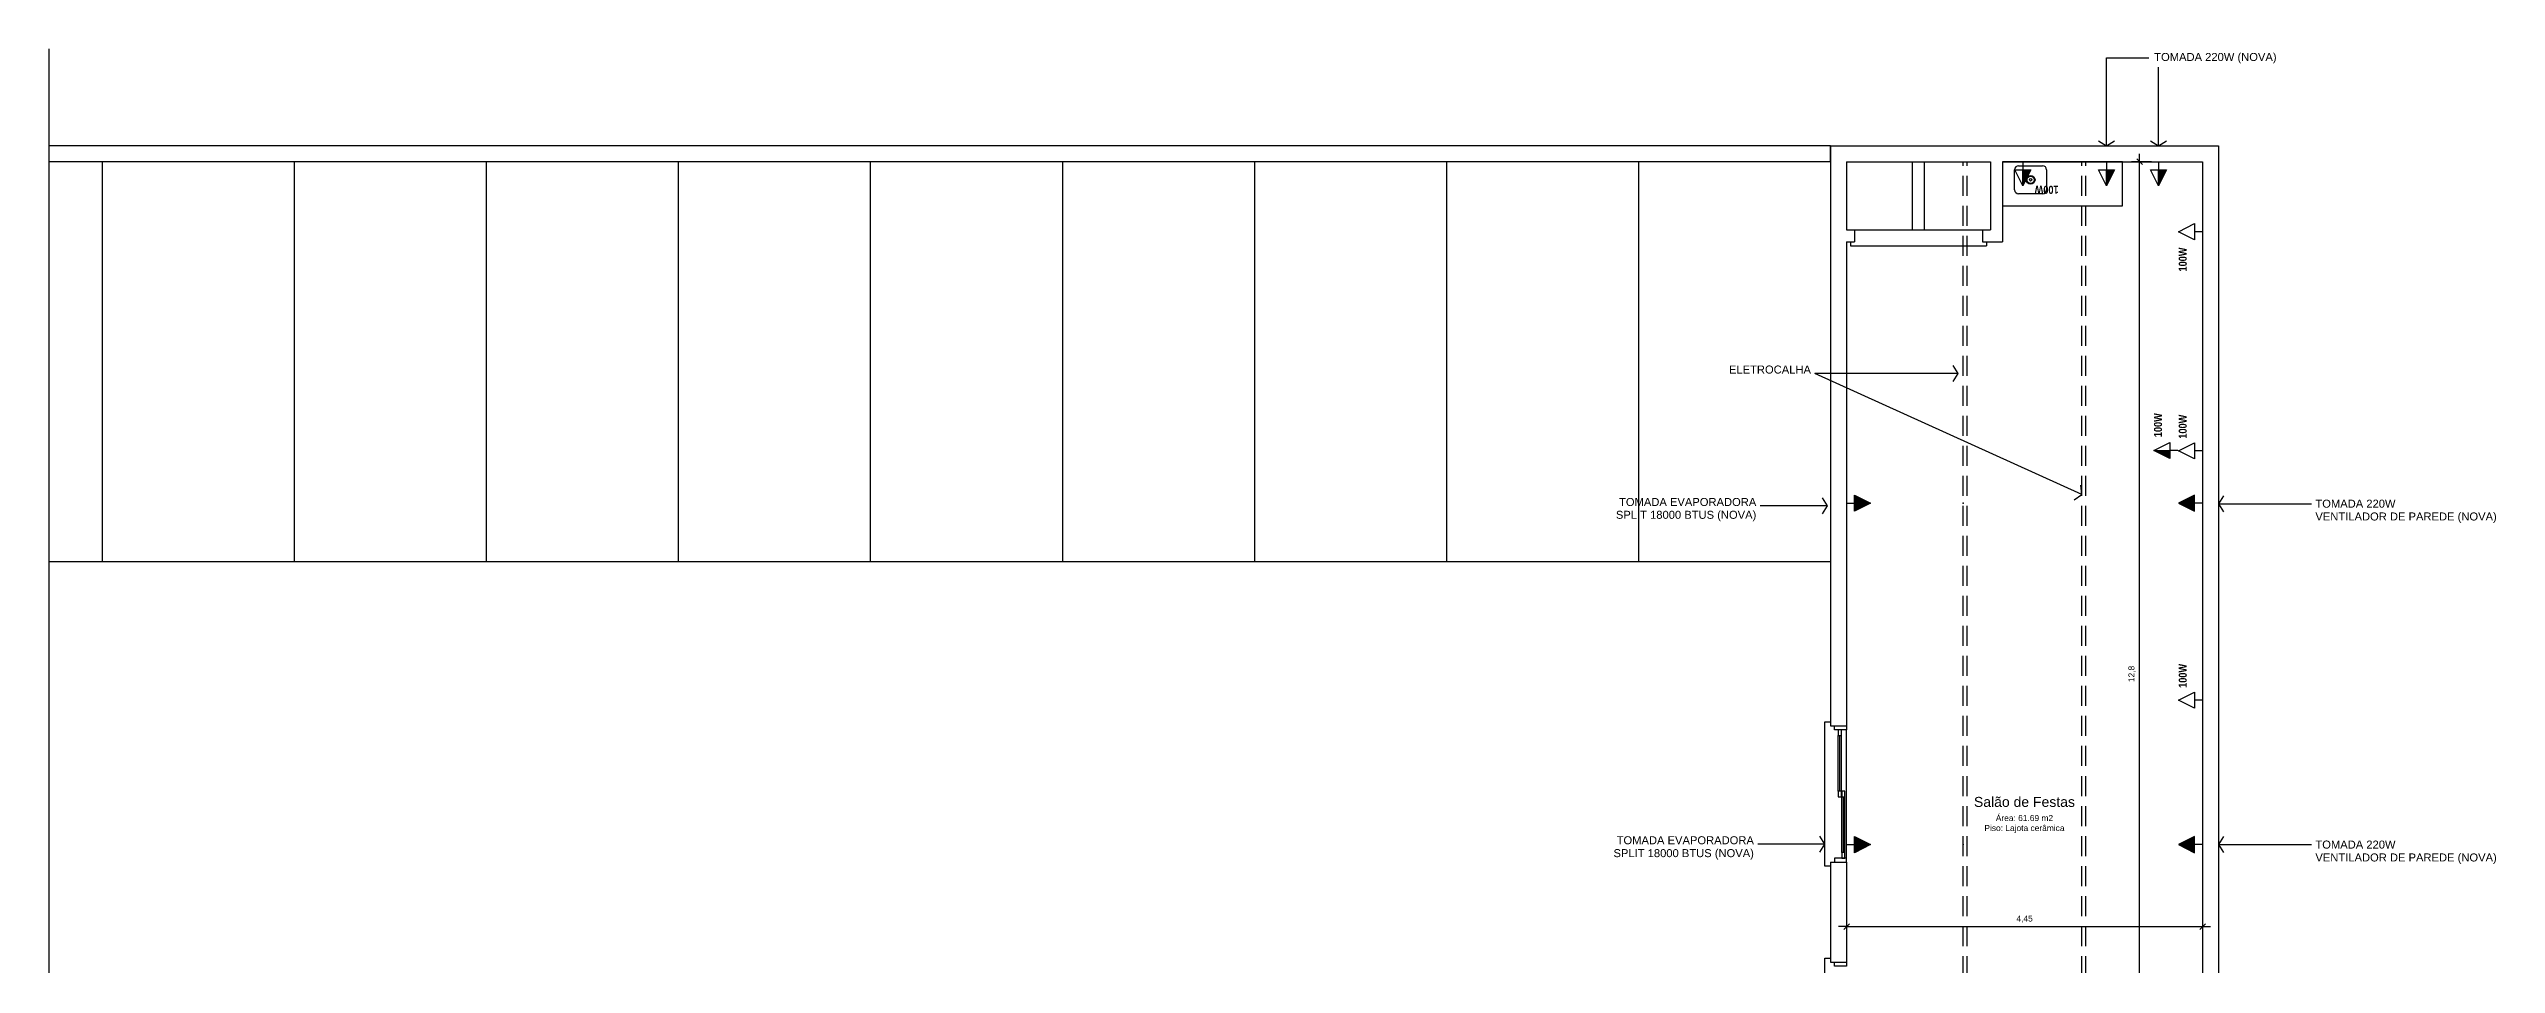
# Model space of a CAD drawing. Extents: x -14.2 to 59.9, y -4.3 to 30.8.
# Drawn here: x -13.22 to 17.36, y 15.94 to 27.38 of the extents above; entities that cross this region are included whole.
import ezdxf
from ezdxf.enums import TextEntityAlignment as Align

# ---------------------------------------------------------------- set-up
doc = ezdxf.new("R2010")
doc.units = 0
doc.linetypes.add('DASHED2', pattern=[0.375, 0.25, -0.125])
doc.layers.get('0').update_dxf_attribs({"linetype": 'CONTINUOUS'})
doc.layers.get('DEFPOINTS').update_dxf_attribs({"linetype": 'CONTINUOUS'})
for name, color, linetype in [('COTA', 13, 'CONTINUOUS'), ('ELÉTRICA', 4, 'CONTINUOUS'), ('EQUIP', 7, 'CONTINUOUS'), ('ESPEC', 7, 'CONTINUOUS'), ('ESPECARQ', 7, 'CONTINUOUS'), ('ESQUADRIA', 10, 'CONTINUOUS'), ('MURO', 1, 'CONTINUOUS'), ('PAREDE', 6, 'CONTINUOUS'), ('UNIDADE', 4, 'CONTINUOUS'), ('VIDRO', 1, 'CONTINUOUS')]:
    doc.layers.add(name, color=color, linetype=linetype)
doc.styles.add('REGUA100', font='arial.ttf')
doc.styles.add('REGUA60', font='arial.ttf')
doc.styles.add('REGUA80', font='arial.ttf')
doc.styles.add('ROMANS', font='')
doc.styles.get('ROMANS').set_extended_font_data('Abadi MT Condensed Extra Bold', bold=True)
doc.dimstyles.get("Standard").update_dxf_attribs({"dimtxt": 0.18, "dimasz": 0.18, "dimexe": 0.18, "dimexo": 0.0625, "dimgap": 0.09, "dimtad": 0, "dimtih": 1, "dimtoh": 1, "dimdec": 4, "dimzin": 0, "dimtxsty": 'STANDARD', "dimcen": 0.09, "dimazin": 3, "dimtfac": 1, "dimtdec": 4, "dimtofl": 0, "dimtmove": 0, "dimatfit": 3, "dimtolj": 1, "dimtzin": 0})

# ---------------------------------------------------------------- blocks, each defined once
blk = doc.blocks.new('CUBA_PIA_COZINHA')
at = {"layer": 'EQUIP', "color": 1}
for p, q in [((-0.2, -0.125), (-0.2, 0.125)), ((-0.15, 0.175), (0.15, 0.175)), ((0.2, 0.125), (0.2, -0.125)), ((0.15, -0.175), (-0.15, -0.175))]:
    blk.add_line(p, q, dxfattribs=at)
at = {"layer": 'EQUIP'}
for radius in [0.055, 0.045, 0.015]:
    blk.add_circle((0, 0), radius, dxfattribs=at)
at = {"layer": 'EQUIP', "color": 1}
for centre, start, end in [((-0.15, 0.125), 90, 180), ((0.15, 0.125), 360, 90), ((-0.15, -0.125), 180, 270), ((0.15, -0.125), 270, 360)]:
    blk.add_arc(centre, 0.05, start, end, dxfattribs=at)
blk = doc.blocks.new('INDUNI1')
blk = doc.blocks.new('COTATR')
at = {"color": 6}
blk.add_line((-71, -71), (71, 71), dxfattribs=at)
at = {"color": 0, "linetype": 'BYBLOCK'}
blk.add_line((0, 0), (200, 0), dxfattribs=at)
blk = doc.blocks.new('*D31')
at = {"layer": 'COTA', "color": 0}
for p, q in [((9.242, 16.758), (9.242, 16.308)), ((13.692, 16.758), (13.692, 16.308)), ((9.242, 16.408), (13.691, 16.408))]:
    blk.add_line(p, q, dxfattribs=at)
at = {"layer": 'DEFPOINTS', "color": 0}
for p in [(9.242, 16.908), (13.692, 16.908), (13.692, 16.408)]:
    blk.add_point(p, dxfattribs=at)
at = {"layer": 'COTA', "color": 0, "xscale": 0.0005, "yscale": 0.0005, "zscale": 0.0005, "rotation": 180}
blk.add_blockref('COTATR', (9.242, 16.408), dxfattribs=at)
at = {"layer": 'COTA', "color": 0, "xscale": 0.0005, "yscale": 0.0005, "zscale": 0.0005}
blk.add_blockref('COTATR', (13.692, 16.408), dxfattribs=at)
at = {"layer": 'COTA', "color": 7, "insert": (11.467, 16.502), "char_height": 0.075, "attachment_point": 5, "style": 'REGUA60'}
blk.add_mtext('4,45', dxfattribs=at)
blk = doc.blocks.new('EL22')
at = {"layer": 'ELÉTRICA'}
blk.add_hatch(color=256, dxfattribs=at).paths.add_polyline_path([(0, 0.3), (-0.1, 0.1), (0, 0.1)])
for p, q in [((-0.1, 0.1), (0, 0.3)), ((0.1, 0.1), (-0.1, 0.1)), ((0, 0.3), (0, 0.1)), ((0, 0.3), (0.1, 0.1)), ((0, 0), (0, 0.1))]:
    blk.add_line(p, q, dxfattribs=at)
at = {"layer": 'ELÉTRICA', "color": 2, "style": 'ROMANS'}
blk.add_attdef('ID2', text='', height=0.1, dxfattribs=at).set_placement((0.19, 0.249), align=Align.MIDDLE_CENTER)
blk = doc.blocks.new('EL23')
at = {"layer": 'ELÉTRICA'}
for p, q in [((-0.1, 0.1), (0, 0.3)), ((0.1, 0.1), (-0.1, 0.1)), ((0, 0.3), (0.1, 0.1)), ((0, 0), (0, 0.1))]:
    blk.add_line(p, q, dxfattribs=at)
at = {"layer": 'ELÉTRICA', "color": 2, "style": 'ROMANS'}
blk.add_attdef('ID2', text='', height=0.1, dxfattribs=at).set_placement((0.19, 0.249), align=Align.MIDDLE_CENTER)
blk = doc.blocks.new('EL27')
at = {"layer": 'ELÉTRICA'}
blk.add_hatch(color=256, dxfattribs=at).paths.add_polyline_path([(0, 0.3), (-0.1, 0.1), (0.1, 0.1)])
for p, q in [((-0.1, 0.1), (0, 0.3)), ((0.1, 0.1), (-0.1, 0.1)), ((0, 0.3), (0.1, 0.1)), ((0, 0), (0, 0.1))]:
    blk.add_line(p, q, dxfattribs=at)
at = {"layer": 'ELÉTRICA', "color": 2, "style": 'ROMANS'}
blk.add_attdef('ID2', text='', height=0.1, dxfattribs=at).set_placement((0.19, 0.349), align=Align.MIDDLE_CENTER)
blk = doc.blocks.new('INDSETA')
at = {"color": 4, "linetype": 'BYBLOCK'}
for p, q in [((1.24, 2), (0, 0)), ((0, 0), (1.24, -2))]:
    blk.add_line(p, q, dxfattribs=at)
blk = doc.blocks.new('*D46')
at = {"layer": 'COTA', "color": 0}
for p, q in [((13.053, 25.965), (12.803, 25.965)), ((12.903, 13.166), (12.903, 25.965)), ((13.053, 13.165), (12.803, 13.165))]:
    blk.add_line(p, q, dxfattribs=at)
at = {"layer": 'DEFPOINTS', "color": 0}
for p in [(12.903, 25.965), (13.203, 25.965), (13.203, 13.165)]:
    blk.add_point(p, dxfattribs=at)
at = {"layer": 'COTA', "color": 0, "xscale": 0.0005, "yscale": 0.0005, "zscale": 0.0005}
for p, rotation in [((12.903, 25.965), 90), ((12.903, 13.165), 270)]:
    blk.add_blockref('COTATR', p, dxfattribs=dict(at, rotation=rotation))
at = {"layer": 'COTA', "color": 7, "insert": (12.809, 19.565), "char_height": 0.075, "attachment_point": 5, "rotation": 90, "style": 'REGUA60'}
blk.add_mtext('12,8', dxfattribs=at)

msp = doc.modelspace()

# ---------------------------------------------------------------- linework, layer by layer
for p, q in [((-12.558, 25.965), (-12.558, 20.965)), ((-10.158, 25.965), (-10.158, 20.965)), ((-7.758, 25.965), (-7.758, 20.965)), ((-5.358, 25.965), (-5.358, 20.965)), ((-2.958, 25.965), (-2.958, 20.965)), ((-0.558, 25.965), (-0.558, 20.965)), ((1.842, 25.965), (1.842, 20.965)), ((4.242, 25.965), (4.242, 20.965)), ((6.642, 25.965), (6.642, 20.965)), ((9.042, 20.965), (-13.223, 20.965))]:
    msp.add_line(p, q)
at = {"color": 1}
for p, q in [((10.067, 25.115), (10.067, 25.965)), ((10.217, 25.115), (10.217, 25.965)), ((9.342, 25.115), (10.942, 25.115)), ((9.292, 24.965), (9.292, 24.915)), ((9.292, 24.915), (10.992, 24.915)), ((10.992, 24.965), (10.992, 24.915))]:
    msp.add_line(p, q, dxfattribs=at)
at = {"layer": 'EQUIP', "color": 0}
for p, q in [((12.692, 25.965), (11.192, 25.965)), ((11.192, 25.965), (11.192, 25.415)), ((12.692, 25.415), (12.692, 25.965)), ((11.192, 25.415), (12.692, 25.415))]:
    msp.add_line(p, q, dxfattribs=at)
at = {"layer": 'ESPEC'}
for p, q in [((-13.223, 27.375), (-13.223, 11.841)), ((12.49, 26.165), (12.49, 27.265)), ((12.49, 27.265), (13.019, 27.265)), ((13.14, 26.165), (13.14, 27.148)), ((10.637, 23.319), (8.847, 23.319)), ((12.184, 21.808), (8.847, 23.319)), ((9.002, 21.664), (8.164, 21.664)), ((13.892, 21.693), (15.051, 21.693)), ((8.972, 17.437), (8.134, 17.437)), ((13.892, 17.433), (15.051, 17.433))]:
    msp.add_line(p, q, dxfattribs=at)
at = {"layer": 'ESPEC', "color": 7, "linetype": 'DASHED2'}
for p, q in [((10.7, 13.165), (10.7, 25.965)), ((10.75, 13.165), (10.75, 25.965)), ((12.184, 13.165), (12.184, 25.965)), ((12.234, 13.165), (12.234, 25.965))]:
    msp.add_line(p, q, dxfattribs=at)
at = {"layer": 'ESPEC'}
for p in [(10.7, 21.698), (10.7, 17.432)]:
    msp.add_point(p, dxfattribs=at)
at = {"layer": 'ESQUADRIA', "color": 1}
for p, q in [((9.137, 18.1), (9.137, 18.795)), ((9.177, 18.1), (9.177, 18.795)), ((9.242, 17.265), (9.242, 18.865)), ((9.182, 17.335), (9.182, 18.03)), ((9.222, 17.335), (9.222, 18.03))]:
    msp.add_line(p, q, dxfattribs=at)
at = {"layer": 'ESQUADRIA'}
for points in [[(9.042, 17.165), (8.972, 17.165), (8.972, 18.965), (9.042, 18.965)], [(9.242, 18.915), (9.242, 18.865), (9.092, 18.865), (9.092, 18.915)], [(9.242, 17.215), (9.242, 17.265), (9.092, 17.265), (9.092, 17.215)], [(9.042, 14.215), (8.972, 14.215), (8.972, 16.015), (9.042, 16.015)], [(9.242, 15.965), (9.242, 15.915), (9.092, 15.915), (9.092, 15.965)]]:
    msp.add_lwpolyline(points, dxfattribs=at)
for points in [[(9.137, 18.865), (9.137, 18.795), (9.177, 18.795), (9.177, 18.865)], [(9.177, 18.03), (9.177, 18.1), (9.137, 18.1), (9.137, 18.03)], [(9.182, 18.1), (9.182, 18.03), (9.222, 18.03), (9.222, 18.1)], [(9.222, 17.265), (9.222, 17.335), (9.182, 17.335), (9.182, 17.265)]]:
    msp.add_lwpolyline(points, close=True, dxfattribs=at)
at = {"layer": 'MURO'}
for p, q in [((9.042, 26.165), (-13.223, 26.165)), ((9.042, 25.965), (9.042, 26.165)), ((9.042, 25.965), (-13.223, 25.965))]:
    msp.add_line(p, q, dxfattribs=at)
at = {"layer": 'PAREDE'}
for p, q in [((9.042, 26.165), (13.892, 26.165)), ((9.042, 26.165), (9.042, 18.915)), ((13.892, 26.165), (13.892, 10.765)), ((9.242, 25.965), (11.042, 25.965)), ((9.242, 25.965), (9.242, 25.115)), ((11.042, 25.965), (11.042, 25.115)), ((11.192, 25.965), (11.192, 24.965)), ((11.192, 25.965), (13.692, 25.965)), ((13.692, 25.965), (13.692, 13.165)), ((9.242, 25.115), (9.342, 25.115)), ((9.342, 25.115), (9.342, 24.965)), ((10.942, 25.115), (10.942, 24.965)), ((10.942, 25.115), (11.042, 25.115)), ((9.242, 24.965), (9.342, 24.965)), ((9.242, 24.965), (9.242, 18.915)), ((10.942, 24.965), (11.192, 24.965)), ((9.042, 18.915), (9.242, 18.915)), ((9.042, 17.215), (9.242, 17.215)), ((9.042, 17.215), (9.042, 15.965)), ((9.242, 17.215), (9.242, 15.965)), ((9.042, 15.965), (9.242, 15.965))]:
    msp.add_line(p, q, dxfattribs=at)
at = {"layer": 'VIDRO'}
for p, q in [((9.157, 18.1), (9.157, 18.795)), ((9.202, 17.335), (9.202, 18.03))]:
    msp.add_line(p, q, dxfattribs=at)

# ---------------------------------------------------------------- block references
at = {"layer": 'EQUIP'}
msp.add_blockref('CUBA_PIA_COZINHA', (11.542, 25.74), dxfattribs=at)
at = {"layer": 'ESPEC', "zscale": 0.05}
for p, xscale, yscale, rotation in [((12.49, 26.165), 0.05, 0.05, 90), ((13.14, 26.165), 0.05, 0.05, 90), ((10.637, 23.319), 0.05, 0.05, 180), ((9.002, 21.664), 0.05000000000000004, 0.04999999999999982, 180), ((12.184, 21.808), 0.05, 0.05, 155.6431076293299), ((8.972, 17.437), 0.05, 0.05, 180)]:
    msp.add_blockref('INDSETA', p, dxfattribs=dict(at, xscale=xscale, yscale=yscale, rotation=rotation))
at = {"layer": 'ESPEC'}
ref = msp.add_blockref('EL22', (11.444, 25.965), dxfattribs=dict(at, rotation=180))
ref.add_attrib('ID2', '100W', dxfattribs={"layer": 'ELÉTRICA', "color": 2, "height": 0.1, "rotation": 180, "style": 'ROMANS'}).set_placement((11.742, 25.615), align=Align.MIDDLE_CENTER)
for name, p, rotation in [('EL22', (12.492, 25.965), 180), ('EL22', (13.14, 25.965), 180), ('EL27', (9.242, 21.698), 270), ('EL27', (9.242, 17.432), 270)]:
    msp.add_blockref(name, p, dxfattribs=dict(at, rotation=rotation))
ref = msp.add_blockref('EL23', (13.692, 25.092), dxfattribs=dict(at, rotation=90))
ref.add_attrib('ID2', '100W', dxfattribs={"layer": 'ELÉTRICA', "color": 2, "height": 0.1, "rotation": 90, "style": 'ROMANS'}).set_placement((13.443, 24.744), align=Align.MIDDLE_CENTER)
ref = msp.add_blockref('EL22', (13.383, 22.358), dxfattribs=dict(at, rotation=90))
ref.add_attrib('ID2', '100W', dxfattribs={"layer": 'ELÉTRICA', "color": 2, "height": 0.1, "rotation": 90, "style": 'ROMANS'}).set_placement((13.134, 22.674), align=Align.MIDDLE_CENTER)
ref = msp.add_blockref('EL23', (13.692, 22.353), dxfattribs=dict(at, rotation=90))
ref.add_attrib('ID2', '100W', dxfattribs={"layer": 'ELÉTRICA', "color": 2, "height": 0.1, "rotation": 90, "style": 'ROMANS'}).set_placement((13.443, 22.655), align=Align.MIDDLE_CENTER)
at = {"layer": 'ESPEC', "xscale": -1, "rotation": 90}
for p in [(13.692, 21.698), (13.692, 17.432)]:
    msp.add_blockref('EL27', p, dxfattribs=at)
at = {"layer": 'ESPEC', "xscale": 0.05, "zscale": 0.05}
for p, yscale in [((13.892, 21.693), 0.04999999999999982), ((13.892, 17.433), 0.05000000000000004)]:
    msp.add_blockref('INDSETA', p, dxfattribs=dict(at, yscale=yscale))
at = {"layer": 'ESPEC'}
ref = msp.add_blockref('EL23', (13.692, 19.239), dxfattribs=dict(at, rotation=90))
ref.add_attrib('ID2', '100W', dxfattribs={"layer": 'ELÉTRICA', "color": 2, "height": 0.1, "rotation": 90, "style": 'ROMANS'}).set_placement((13.443, 19.541), align=Align.MIDDLE_CENTER)
at = {"layer": 'UNIDADE'}
ref = msp.add_blockref('INDUNI1', (11.465, 18.118), dxfattribs=dict(at, xscale=0.05000000000000071, yscale=0.05000000000000071, zscale=0.05))
ref.add_attrib('NOME2', 'Salão de Festas', dxfattribs={"layer": '0', "color": 0, "height": 0.125, "style": 'REGUA100', "flags": 8}).set_placement((11.465, 17.904), align=Align.CENTER)
ref.add_attrib('AREA', 'Área: 61.69 m2', dxfattribs={"layer": 'ESPECARQ', "height": 0.075, "style": 'REGUA60'}).set_placement((11.465, 17.727), align=Align.CENTER)
ref.add_attrib('PISO', 'Piso: Lajota cerâmica', dxfattribs={"layer": 'ESPECARQ', "height": 0.075, "style": 'REGUA60', "flags": 8}).set_placement((11.465, 17.602), align=Align.CENTER)

# ---------------------------------------------------------------- texts
at = {"layer": 'ESPEC', "style": 'REGUA80'}
for s, p in [('TOMADA 220W (NOVA)', (13.087, 27.225)), ('TOMADA 220W ', (15.101, 21.643)), ('VENTILADOR DE PAREDE (NOVA)', (15.101, 21.483)), ('TOMADA 220W ', (15.101, 17.383)), ('VENTILADOR DE PAREDE (NOVA)', (15.101, 17.222))]:
    msp.add_text(s, height=0.1, dxfattribs=at).set_placement(p)
for s, p in [('ELETROCALHA', (8.797, 23.319)), ('TOMADA EVAPORADORA', (8.114, 21.664)), ('SPLIT 18000 BTUS (NOVA)', (8.114, 21.504)), ('TOMADA EVAPORADORA', (8.084, 17.437)), ('SPLIT 18000 BTUS (NOVA)', (8.084, 17.276))]:
    msp.add_text(s, height=0.1, dxfattribs=at).set_placement(p, align=Align.RIGHT)

# ---------------------------------------------------------------- dimensions: what is measured, and where the dimension line sits
at = {"layer": 'COTA'}
dim = msp.add_linear_dim(base=(12.903, 25.965), p1=(13.203, 13.165), p2=(13.203, 25.965), angle=90, dimstyle='STANDARD', override={"dimscale": 0.05, "dimtxt": 1.5, "dimasz": 0.01, "dimexe": 2, "dimexo": 3, "dimgap": 0.98, "dimtad": 1, "dimtih": 0, "dimtoh": 0, "dimdec": 2, "dimrnd": 0.005, "dimzin": 8, "dimdsep": 44, "dimtxsty": 'REGUA60', "dimblk": 'COTATR', "dimcen": 4, "dimdle": 4, "dimclrt": 7, "dimaunit": 1, "dimtdec": 2, "dimtmove": 2, "dimatfit": 2, "dimtolj": 0, "dimtzin": 8}, dxfattribs=at)
dim.commit()
dim.dimension.update_dxf_attribs({"geometry": '*D46', "text_midpoint": (12.809, 19.565)})
dim = msp.add_linear_dim(base=(13.692, 16.408), p1=(9.242, 16.908), p2=(13.692, 16.908), dimstyle='STANDARD', override={"dimscale": 0.05, "dimtxt": 1.5, "dimasz": 0.01, "dimexe": 2, "dimexo": 3, "dimgap": 0.98, "dimtad": 1, "dimtih": 0, "dimtoh": 0, "dimdec": 2, "dimrnd": 0.005, "dimzin": 8, "dimdsep": 44, "dimtxsty": 'REGUA60', "dimblk": 'COTATR', "dimcen": 4, "dimdle": 4, "dimclrt": 7, "dimaunit": 1, "dimtdec": 2, "dimtmove": 2, "dimatfit": 2, "dimtolj": 0, "dimtzin": 8}, dxfattribs=at)
dim.commit()
dim.dimension.update_dxf_attribs({"geometry": '*D31', "text_midpoint": (11.467, 16.502)})

doc.saveas('drawing.dxf')
